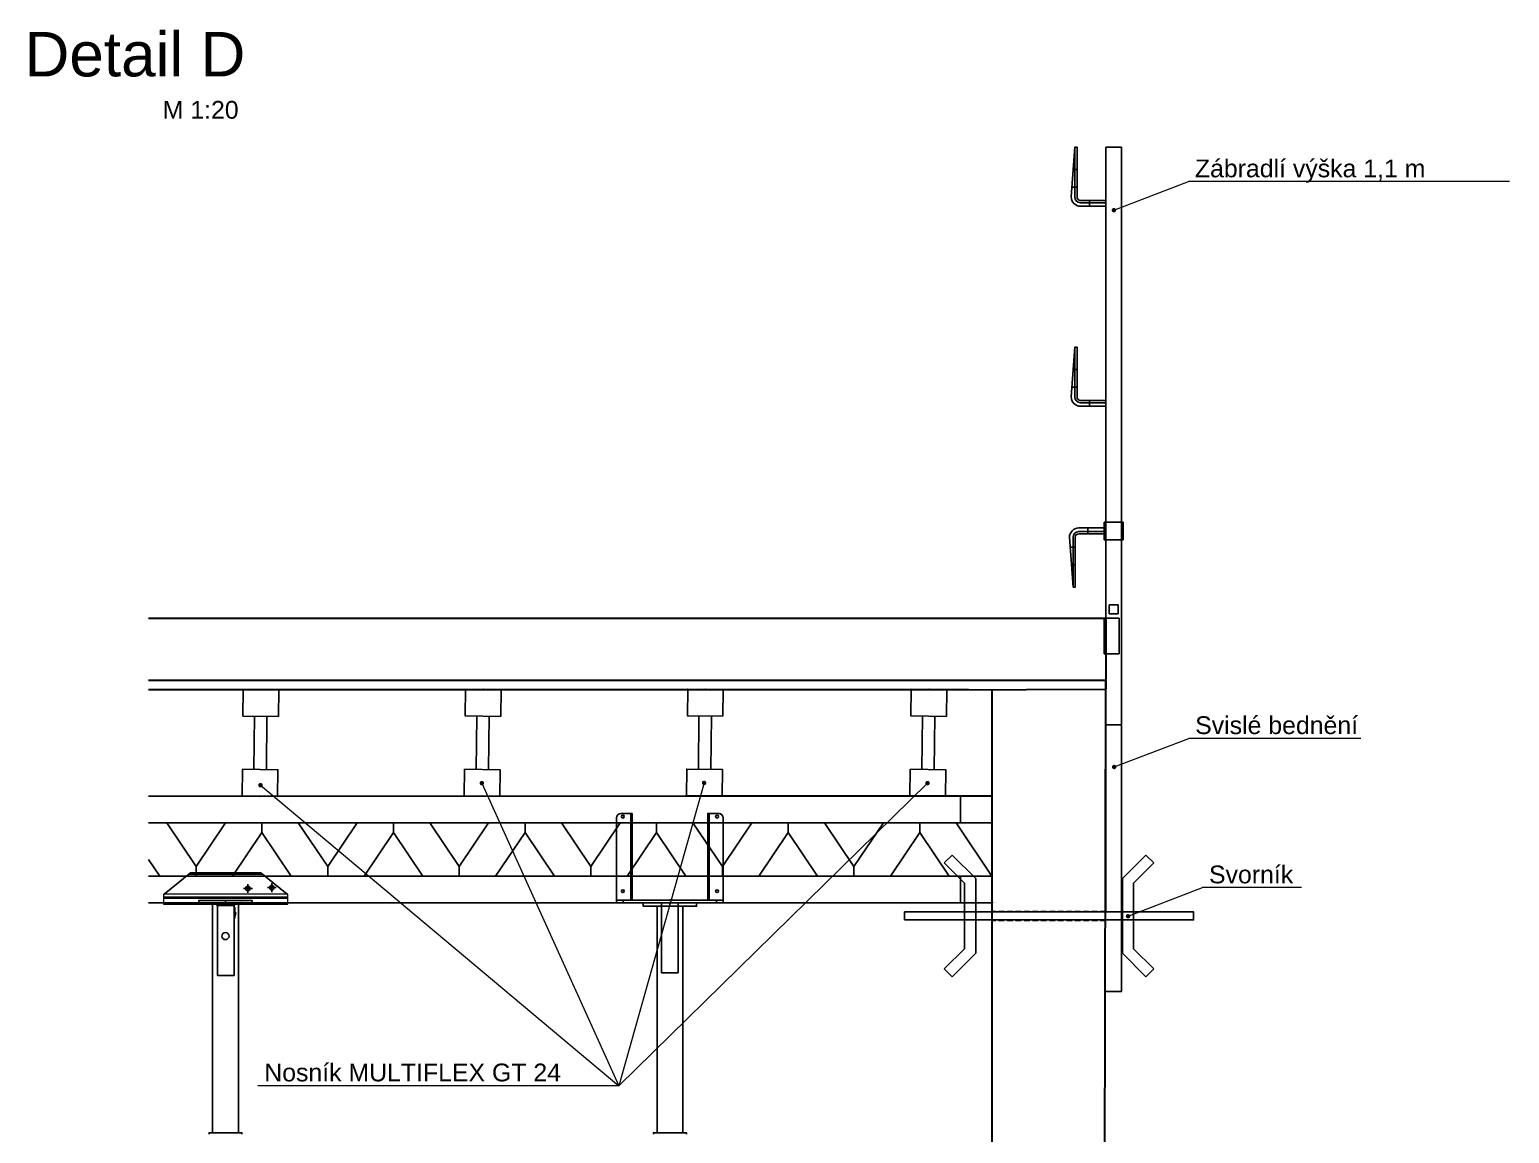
# Model space of a CAD drawing. Header units: millimetres. Extents: x 1924 to 471109, y -30014 to 109986.
# Drawn here: x 426472 to 429801, y 22371 to 24855 of the extents above; entities that cross this region are included whole.
import ezdxf
from ezdxf.enums import TextEntityAlignment as Align

# ---------------------------------------------------------------- set-up
doc = ezdxf.new("R2010")
doc.units = ezdxf.units.MM
doc.header["$LTSCALE"] = 100
for name, pattern in [('102', [50.8, 31.75, -6.35, 6.35, -6.35]), ('104', [4, 2, -2]), ('ČÁRKOVANÁ', [19.05, 12.7, -6.35])]:
    doc.linetypes.add(name, pattern=pattern)
doc.layers.add('D NOSNIKY', color=7, linetype='Continuous', true_color=0x994d4d)
doc.layers.add('SVORNIK', color=7, linetype='Continuous', true_color=0x1ad510)
for name, color, linetype in [('díra ve zdi', 140, 'ČÁRKOVANÁ'), ('PERI_AXIS', 1, '102'), ('PERI_Blocktext', 22, 'Continuous'), ('PERI_MULTIFLEX_GT24-Girder', 42, 'Continuous'), ('PERI_MULTIFLEX_Prop', 8, 'Continuous')]:
    doc.layers.add(name, color=color, linetype=linetype)
doc.layers.add('nosne steny', color=140, linetype='Continuous', lineweight=30, plot=False)
doc.layers.add('podlazi', color=40, linetype='Continuous', lineweight=30, plot=False)
doc.layers.add('PERI_HELPLINE', color=140, linetype='Continuous', plot=False)
doc.layers.add('PERI_HIDDEN', color=30, linetype='104', plot=False)
doc.layers.add('texty', color=255, linetype='Continuous', lineweight=15)
doc.layers.add('Tlustá', color=7, linetype='Continuous', lineweight=30)
doc.styles.add('PERI-Blocktxt', font='arial.ttf')
doc.styles.add('PERI-txt-arial', font='arial.ttf')
doc.styles.get("Standard").update_dxf_attribs({"font": 'arial.ttf'})

# ---------------------------------------------------------------- blocks, each defined once
blk = doc.blocks.new('075100C')
at = {"color": 0, "linetype": 'ByBlock'}
for p, q in [((-14, 180), (-14, 60)), ((14, 60), (14, 180))]:
    blk.add_line(p, q, dxfattribs=at)
for points in [[(-40, 180), (40, 180), (40, 240), (-40, 240)], [(-40, 0), (40, 0), (40, 60), (-40, 60)]]:
    blk.add_lwpolyline(points, close=True, dxfattribs=at)
at = {"layer": 'PERI_HELPLINE'}
for p in [(0, 240), (0, 0)]:
    blk.add_point(p, dxfattribs=at)
at = {"style": 'PERI-Blocktxt'}
for tag, height, flags in [('ART', 1, 3), ('FAKTOR', 1.5, 9)]:
    blk.add_attdef(tag, (0, 0), '', height=height, dxfattribs=dict(at, flags=flags))
at = {"layer": 'PERI_Blocktext', "style": 'PERI-Blocktxt', "flags": 8}
blk.add_attdef('Blocktext', text='', height=80, dxfattribs=at).set_placement((0, 120), align=Align.MIDDLE)
blk = doc.blocks.new('116292c')
at = {"color": 0, "linetype": 'ByBlock'}
for p, q in [((-17.5, 206), (-17.5, 1050)), ((-17.5, 1050), (17.5, 1050)), ((17.5, 1050), (17.5, 206)), ((82.5, 1050), (87.5, 1050)), ((82.5, 1047.5), (82.5, 938)), ((87.5, 1050), (95.5, 938)), ((87.5, 1047.5), (87.5, 938)), ((17.5, 930), (74.5, 930)), ((17.5, 925), (74.5, 925)), ((17.5, 917), (74.5, 917)), ((82.5, 600), (87.5, 600)), ((87.5, 600), (95.5, 488)), ((82.5, 597.5), (82.5, 488)), ((87.5, 597.5), (87.5, 488)), ((17.5, 480), (74.5, 480)), ((17.5, 475), (74.5, 475)), ((17.5, 467), (74.5, 467)), ((-21.5, 206), (-21.5, 166)), ((-21.5, 206), (21.5, 206)), ((21.5, 206), (21.5, 166)), ((21.5, 193), (78.5, 193)), ((21.5, 185), (78.5, 185)), ((21.5, 180), (78.5, 180)), ((86.5, 62.5), (86.5, 172)), ((91.5, 60), (99.5, 172)), ((91.5, 62.5), (91.5, 172)), ((21.5, 166), (-21.5, 166)), ((-17.5, 0), (-17.5, 166)), ((17.5, 166), (17.5, 0)), ((86.5, 60), (91.5, 60)), ((-17.5, -250), (-17.5, -120)), ((17.5, -120), (17.5, -250)), ((17.5, -250), (-17.5, -250))]:
    blk.add_line(p, q, dxfattribs=at)
at = {"color": 0, "linetype": 'ByBlock', "flags": 128}
for points in [[(82.5, 1047.5), (82.5, 1047.6), (82.5, 1047.8), (82.5, 1047.9), (82.5, 1048), (82.5, 1048.2), (82.5, 1048.3), (82.5, 1048.4), (82.5, 1048.6), (82.5, 1048.7), (82.5, 1048.8), (82.5, 1048.9), (82.5, 1049), (82.5, 1049.1), (82.5, 1049.2), (82.5, 1049.3), (82.5, 1049.4), (82.5, 1049.5), (82.5, 1049.6), (82.5, 1049.7), (82.5, 1049.8), (82.5, 1049.8), (82.5, 1049.9), (82.5, 1049.9), (82.5, 1050)], [(87.5, 1050), (87.5, 1049.9), (87.5, 1049.9), (87.5, 1049.8), (87.5, 1049.8), (87.5, 1049.7), (87.5, 1049.6), (87.5, 1049.5), (87.5, 1049.4), (87.5, 1049.3), (87.5, 1049.2), (87.5, 1049.1), (87.5, 1049), (87.5, 1048.9), (87.5, 1048.8), (87.5, 1048.7), (87.5, 1048.6), (87.5, 1048.4), (87.5, 1048.3), (87.5, 1048.2), (87.5, 1048), (87.5, 1047.9), (87.5, 1047.8), (87.5, 1047.6), (87.5, 1047.5)], [(82.5, 597.5), (82.5, 597.6), (82.5, 597.8), (82.5, 597.9), (82.5, 598), (82.5, 598.2), (82.5, 598.3), (82.5, 598.4), (82.5, 598.6), (82.5, 598.7), (82.5, 598.8), (82.5, 598.9), (82.5, 599), (82.5, 599.1), (82.5, 599.2), (82.5, 599.3), (82.5, 599.4), (82.5, 599.5), (82.5, 599.6), (82.5, 599.7), (82.5, 599.8), (82.5, 599.8), (82.5, 599.9), (82.5, 599.9), (82.5, 600)], [(87.5, 600), (87.5, 599.9), (87.5, 599.9), (87.5, 599.8), (87.5, 599.8), (87.5, 599.7), (87.5, 599.6), (87.5, 599.5), (87.5, 599.4), (87.5, 599.3), (87.5, 599.2), (87.5, 599.1), (87.5, 599), (87.5, 598.9), (87.5, 598.8), (87.5, 598.7), (87.5, 598.6), (87.5, 598.4), (87.5, 598.3), (87.5, 598.2), (87.5, 598), (87.5, 597.9), (87.5, 597.8), (87.5, 597.6), (87.5, 597.5)], [(86.5, 62.5), (86.5, 62.4), (86.5, 62.2), (86.5, 62.1), (86.5, 62), (86.5, 61.8), (86.5, 61.7), (86.5, 61.6), (86.5, 61.4), (86.5, 61.3), (86.5, 61.2), (86.5, 61.1), (86.5, 61), (86.5, 60.9), (86.5, 60.8), (86.5, 60.7), (86.5, 60.6), (86.5, 60.5), (86.5, 60.4), (86.5, 60.3), (86.5, 60.2), (86.5, 60.2), (86.5, 60.1), (86.5, 60.1), (86.5, 60)], [(91.5, 60), (91.5, 60.1), (91.5, 60.1), (91.5, 60.2), (91.5, 60.2), (91.5, 60.3), (91.5, 60.4), (91.5, 60.5), (91.5, 60.6), (91.5, 60.7), (91.5, 60.8), (91.5, 60.9), (91.5, 61), (91.5, 61.1), (91.5, 61.2), (91.5, 61.3), (91.5, 61.4), (91.5, 61.6), (91.5, 61.7), (91.5, 61.8), (91.5, 62), (91.5, 62.1), (91.5, 62.2), (91.5, 62.4), (91.5, 62.5)]]:
    blk.add_lwpolyline(points, dxfattribs=at)
at = {"color": 0, "linetype": 'ByBlock'}
for centre, radius, start, end in [((74.5, 938), 21, 270, 0), ((74.5, 938), 8, 270, 0), ((74.5, 938), 13, 270, 0), ((74.5, 488), 21, 270, 0), ((74.5, 488), 8, 270, 0), ((74.5, 488), 13, 270, 0), ((78.5, 172), 21, 0, 90), ((78.5, 172), 13, 0, 90), ((78.5, 172), 8, 0, 90)]:
    blk.add_arc(centre, radius, start, end, dxfattribs=at)
at = {"layer": 'PERI_AXIS'}
for p, q in [((82.5, 1000), (91.1, 1000)), ((82.5, 960), (93.9, 960)), ((54.5, 930), (54.5, 917)), ((82.5, 550), (91.1, 550)), ((82.5, 510), (93.9, 510)), ((54.5, 480), (54.5, 467)), ((58.5, 180), (58.5, 193)), ((86.5, 150), (97.9, 150)), ((86.5, 110), (95.1, 110))]:
    blk.add_line(p, q, dxfattribs=at)
at = {"layer": 'PERI_HELPLINE'}
blk.add_point((0, 0), dxfattribs=at)
at = {"layer": 'PERI_HIDDEN'}
for p, q in [((-19, 206), (-19, 166)), ((-17.5, 166), (-17.5, 206)), ((17.5, 206), (17.5, 166)), ((19, 206), (19, 166)), ((-17.5, 0), (-17.5, -120)), ((-10, 20), (10, 20)), ((-10, 0), (-10, 20)), ((10, 0), (-10, 0)), ((10, 20), (10, 0)), ((17.5, 0), (17.5, -120)), ((-12.5, -90), (-12.5, -10)), ((-12.5, -10), (21.5, -10)), ((21.5, -90), (21.5, -10)), ((-12.5, -90), (21.5, -90))]:
    blk.add_line(p, q, dxfattribs=at)
at = {"color": 0, "linetype": 'ByBlock', "style": 'PERI-txt-arial'}
for tag, flags in [('ART', 3), ('Faktor', 9)]:
    blk.add_attdef(tag, (0, 0), '', height=1, dxfattribs=dict(at, flags=flags))
at = {"layer": 'PERI_Blocktext', "style": 'PERI-Blocktxt', "flags": 8}
blk.add_attdef('Blocktext', text='', height=80, rotation=90, dxfattribs=at).set_placement((-150, 500), align=Align.MIDDLE_CENTER)

msp = doc.modelspace()

# ---------------------------------------------------------------- linework, layer by layer
at = {"color": 0, "linetype": 'ByBlock'}
for p, q in [((428566.355, 23130.294), (428566.355, 23070.294)), ((426994.355, 23070.294), (426994.355, 23048.7)), ((427290.355, 23070.294), (427290.355, 23048.7)), ((427586.355, 23070.294), (427586.355, 23048.7)), ((427882.355, 23070.294), (427882.355, 23048.7)), ((428178.355, 23070.294), (428178.355, 23048.7)), ((428474.355, 23070.294), (428474.355, 23048.7)), ((428556.229, 23070.294), (428636.866, 22950.294)), ((426846.355, 22950.294), (426846.355, 22971.888)), ((427142.355, 22950.294), (427142.355, 22971.888)), ((427438.355, 22950.294), (427438.355, 22971.888)), ((427734.355, 22950.294), (427734.355, 22971.888)), ((428030.355, 22950.294), (428030.355, 22971.888)), ((428326.355, 22950.294), (428326.355, 22971.888)), ((426830.003, 22954.294), (426995.708, 22954.294)), ((426835.732, 22954.294), (426835.732, 22957.294)), ((426862.855, 22957.294), (426862.855, 22954.294)), ((426962.855, 22954.294), (426962.855, 22957.294)), ((426989.979, 22954.294), (426989.979, 22957.294)), ((428566.355, 22890.294), (428566.355, 22950.294)), ((426772.855, 22902.923), (427052.855, 22902.923)), ((426772.855, 22900.625), (427052.855, 22900.625)), ((426883.355, 22887.294), (426883.355, 22372.794)), ((426887.355, 22890.294), (427007.355, 22890.294)), ((426941.355, 22887.294), (426941.355, 22372.794)), ((427883.355, 22882.294), (427883.355, 22372.794)), ((427941.355, 22882.294), (427941.355, 22372.794))]:
    msp.add_line(p, q, dxfattribs=at)
for p, q in [((427824.355, 22896.294), (427824.355, 23091.294)), ((428000.355, 22896.294), (428000.355, 23091.294)), ((427792.355, 22896.294), (428032.355, 22896.294))]:
    msp.add_line(p, q, dxfattribs=at).dxf.unprotected_set("ltscale", 0)
for points in [[(426739.327, 23130.294), (428637.355, 23130.294), (428637.355, 23070.294), (426739.327, 23070.294)], [(426912.482, 23070.294), (426846.355, 22971.888), (426780.229, 23070.294)], [(427060.482, 22950.294), (426994.355, 23048.7), (426928.229, 22950.294)], [(427208.482, 23070.294), (427142.355, 22971.888), (427076.229, 23070.294)], [(427356.482, 22950.294), (427290.355, 23048.7), (427224.229, 22950.294)], [(427504.482, 23070.294), (427438.355, 22971.888), (427372.229, 23070.294)], [(427652.482, 22950.294), (427586.355, 23048.7), (427520.229, 22950.294)], [(427800.482, 23070.294), (427734.355, 22971.888), (427668.229, 23070.294)], [(427948.482, 22950.294), (427882.355, 23048.7), (427816.229, 22950.294)], [(428096.482, 23070.294), (428030.355, 22971.888), (427964.229, 23070.294)], [(428112.229, 22950.294), (428178.355, 23048.7), (428244.482, 22950.294)], [(428392.482, 23070.294), (428326.355, 22971.888), (428260.229, 23070.294)], [(428408.229, 22950.294), (428474.355, 23048.7), (428540.482, 22950.294)], [(426764.482, 22950.294), (426739.327, 22987.728)], [(426739.327, 22950.294), (428637.355, 22950.294), (428637.355, 22890.294), (426739.327, 22890.294)], [(426949.355, 22369.794), (426949.355, 22372.794), (426875.355, 22372.794), (426875.355, 22369.794)], [(427949.355, 22369.794), (427949.355, 22372.794), (427875.355, 22372.794), (427875.355, 22369.794)]]:
    msp.add_lwpolyline(points, dxfattribs=at)
msp.add_lwpolyline([(427997.355, 22896.294), (427997.355, 23091.294), (428022.355, 23091.294, -0.41421356), (428032.355, 23081.294), (428032.355, 22890.294), (427792.355, 22890.294), (427792.355, 23081.294, -0.41421356), (427802.355, 23091.294), (427827.355, 23091.294), (427827.355, 22896.294)], format="xyb", dxfattribs=at).dxf.unprotected_set("ltscale", 0)
at = {"color": 0, "linetype": 'ByBlock', "elevation": 0}
msp.add_lwpolyline([(427051.187, 22909.294), (426992.009, 22957.294), (426833.702, 22957.294), (426774.524, 22909.294)], dxfattribs=at)
msp.add_lwpolyline([(426972.355, 22895.294), (426852.355, 22895.294), (426852.355, 22887.294), (426972.355, 22887.294)], close=True, dxfattribs=at)
msp.add_lwpolyline([(427972.355, 22890.294), (427852.355, 22890.294), (427852.355, 22882.294), (427972.355, 22882.294)], close=True)
at = {"color": 0, "linetype": 'ByBlock'}
msp.add_lwpolyline([(428440.278, 22851.637), (429090.278, 22851.637), (429090.278, 22869.637), (428440.278, 22869.637)], close=True, dxfattribs=at)
for centre in [(427806.355, 23084.294), (428018.355, 23084.294), (427806.355, 22916.294), (428018.355, 22916.294)]:
    msp.add_circle(centre, 3.25, dxfattribs=at).dxf.unprotected_set("ltscale", 0)
for centre, radius in [((426962.855, 22922.294), 5), ((427016.775, 22924.33), 5), ((426912.355, 22815.294), 8)]:
    msp.add_circle(centre, radius, dxfattribs=at)
for p in [(426947.355, 22890.294), (428637.355, 22890.294)]:
    msp.add_point(p)
at = {"layer": 'D NOSNIKY'}
msp.add_line((428893.2, 23370.637), (428893.2, 22870.637), dxfattribs=at)
at = {"layer": 'díra ve zdi', "linetype": 'ČÁRKOVANÁ', "ltscale": 0.01}
for p, q in [((428893.2, 22870.637), (428637.355, 22870.637)), ((428893.2, 22850.637), (428637.355, 22850.637))]:
    msp.add_line(p, q, dxfattribs=at)
at = {"layer": 'nosne steny'}
for p, q in [((428637.355, 20420.294), (428637.355, 23370.637)), ((428887.355, 20420.294), (428893.2, 23370.637))]:
    msp.add_line(p, q, dxfattribs=at)
at = {"layer": 'PERI_AXIS'}
for p, q in [((426952.855, 22922.294), (426972.855, 22922.294)), ((426962.855, 22912.294), (426962.855, 22932.294)), ((427006.775, 22924.33), (427026.775, 22924.33)), ((427016.775, 22914.33), (427016.775, 22934.33))]:
    msp.add_line(p, q, dxfattribs=at)
at = {"layer": 'PERI_HELPLINE'}
for p, q in [((426912.355, 22895.294), (426912.355, 22887.294)), ((427807.355, 22890.294), (427807.355, 22896.294)), ((427912.355, 22890.294), (427912.355, 22882.294)), ((428017.355, 22890.294), (428017.355, 22896.294))]:
    msp.add_line(p, q, dxfattribs=at)
for p in [(426772.855, 22890.294), (426912.855, 22887.294), (427912.355, 22896.294), (427912.355, 22890.294), (427912.355, 22890.294)]:
    msp.add_point(p, dxfattribs=at)
at = {"layer": 'PERI_HIDDEN'}
msp.add_line((426772.855, 22890.294), (427052.855, 22890.294), dxfattribs=at)
at = {"layer": 'PERI_HIDDEN', "elevation": 0}
for points in [[(426892.855, 22887.294), (426892.855, 22884.294), (426932.855, 22884.294), (426932.855, 22887.294)], [(426931.594, 22884.294), (426931.594, 22726.294), (426894.117, 22726.294), (426894.117, 22884.294)], [(426931.594, 22851.892), (426935.813, 22867.913), (426933.626, 22868.207), (426933.642, 22879.727), (426931.594, 22880.806)]]:
    msp.add_lwpolyline(points, dxfattribs=at)
at = {"layer": 'PERI_HIDDEN'}
msp.add_lwpolyline([(427893.617, 22890.294), (427893.617, 22732.794), (427931.094, 22732.794), (427931.094, 22890.294)], dxfattribs=at)
at = {"layer": 'PERI_MULTIFLEX_Prop'}
for p, q in [((428928.2, 23290.637), (428928.2, 22690.637)), ((428928.2, 22690.637), (428893.2, 22690.637))]:
    msp.add_line(p, q, dxfattribs=at)
at = {"layer": 'podlazi'}
for p, q in [((426739.327, 23530.637), (428893.2, 23530.637)), ((428893.2, 23530.637), (428893.2, 23370.637))]:
    msp.add_line(p, q, dxfattribs=at)
at = {"layer": 'SVORNIK'}
for p, q in [((428547.244, 22997.67), (428529.567, 22979.992)), ((428575.278, 22934.281), (428529.567, 22979.992)), ((428600.278, 22944.637), (428547.244, 22997.67)), ((428930.278, 22944.637), (428983.311, 22997.67)), ((428955.278, 22934.281), (429000.988, 22979.992)), ((428983.311, 22997.67), (429000.988, 22979.992)), ((428600.278, 22851.637), (428600.278, 22944.637)), ((428930.278, 22851.637), (428930.278, 22944.637)), ((428575.278, 22851.637), (428575.278, 22934.281)), ((428955.278, 22851.637), (428955.278, 22934.281)), ((428575.278, 22851.637), (428575.278, 22786.992)), ((428600.278, 22851.637), (428600.278, 22776.637)), ((428930.278, 22851.637), (428930.278, 22776.637)), ((428955.278, 22851.637), (428955.278, 22786.992)), ((428575.278, 22786.992), (428529.567, 22741.281)), ((428600.278, 22776.637), (428547.244, 22723.604)), ((428930.278, 22776.637), (428983.311, 22723.604)), ((428955.278, 22786.992), (429000.988, 22741.281)), ((428547.244, 22723.604), (428529.567, 22741.281)), ((428983.311, 22723.604), (429000.988, 22741.281))]:
    msp.add_line(p, q, dxfattribs=at)
at = {"layer": 'texty'}
for p, q in [((428911.189, 24448.739), (429078.802, 24513.113)), ((429800.96, 24513.113), (429078.802, 24513.113)), ((428911.825, 23195.846), (429079.438, 23260.221)), ((429466.935, 23260.221), (429079.438, 23260.221)), ((426991.107, 23154.83), (427797.114, 22478.701)), ((427489.168, 23159.52), (427797.114, 22478.701)), ((427989.168, 23159.924), (427797.114, 22478.701)), ((428491.85, 23159.52), (427797.114, 22478.701)), ((428942.958, 22859.984), (429110.571, 22924.358)), ((429333.145, 22924.358), (429110.571, 22924.358)), ((427797.114, 22478.701), (426985.136, 22478.701))]:
    msp.add_line(p, q, dxfattribs=at)
at = {"layer": 'texty', "const_width": 5}
for points in [[(428908.689, 24448.739, 1), (428913.689, 24448.739, 1)], [(428909.325, 23195.846, 1), (428914.325, 23195.846, 1)], [(426993.607, 23154.83, -1), (426988.607, 23154.83, -1)], [(427491.668, 23159.52, -1), (427486.668, 23159.52, -1)], [(427991.668, 23159.924, -1), (427986.668, 23159.924, -1)], [(428494.35, 23159.52, -1), (428489.35, 23159.52, -1)], [(428940.458, 22859.984, 1), (428945.458, 22859.984, 1)]]:
    msp.add_lwpolyline(points, format="xyb", close=True, dxfattribs=at)
at = {"layer": 'texty', "elevation": 0}
msp.add_lwpolyline([(426772.855, 22887.294), (427052.855, 22887.294), (427052.855, 22909.294), (426772.855, 22909.294)], close=True, dxfattribs=at)
at = {"layer": 'Tlustá'}
for p, q in [((426739.327, 23391.294), (428893.2, 23391.294)), ((428893.2, 23369.785), (428893.2, 23391.294)), ((426739.327, 23370.294), (428585.035, 23370.294)), ((428475.469, 23370.294), (428475.524, 23370.233)), ((428535.035, 23369.785), (428893.2, 23370.637)), ((428637.355, 23130.294), (427947.355, 23130.294))]:
    msp.add_line(p, q, dxfattribs=at)

# ---------------------------------------------------------------- block references
at = {"layer": 'PERI_MULTIFLEX_GT24-Girder', "xscale": -1, "rotation": 359.3589432624884}
for p in [(426989.67, 23130.138), (427489.67, 23130.248), (427989.67, 23130.652), (428492.352, 23130.248)]:
    msp.add_blockref('075100C', p, dxfattribs=at)
at = {"layer": 'PERI_MULTIFLEX_Prop', "xscale": -1}
msp.add_blockref('116292c', (428910.7, 23540.637), dxfattribs=at)

# ---------------------------------------------------------------- texts
at = {"color": 0, "linetype": 'ByBlock', "style": 'PERI-Blocktxt'}
for tag, p, s, height, flags in [('ART', (428632.703, 22890.294), '075450', 1, 3), ('FAKTOR', (428636.346, 22890.294), '1', 1.5, 9)]:
    msp.add_attdef(tag, p, s, height=height, dxfattribs=dict(at, flags=flags))
at = {"layer": 'texty'}
for s, height, p in [('Detail D', 100, (426460.267, 24749.858)), ('M 1:20', 40, (426771.224, 24654.676)), ('Zábradlí výška 1,1 m', 40, (429093.356, 24522.803)), ('Svislé bednění ', 40, (429093.992, 23269.91)), ('Svorník ', 40, (429125.125, 22934.048)), ('Nosník MULTIFLEX GT 24', 40, (426999.69, 22488.391))]:
    msp.add_text(s, height=height, dxfattribs=at).set_placement(p)

doc.saveas('drawing.dxf')
